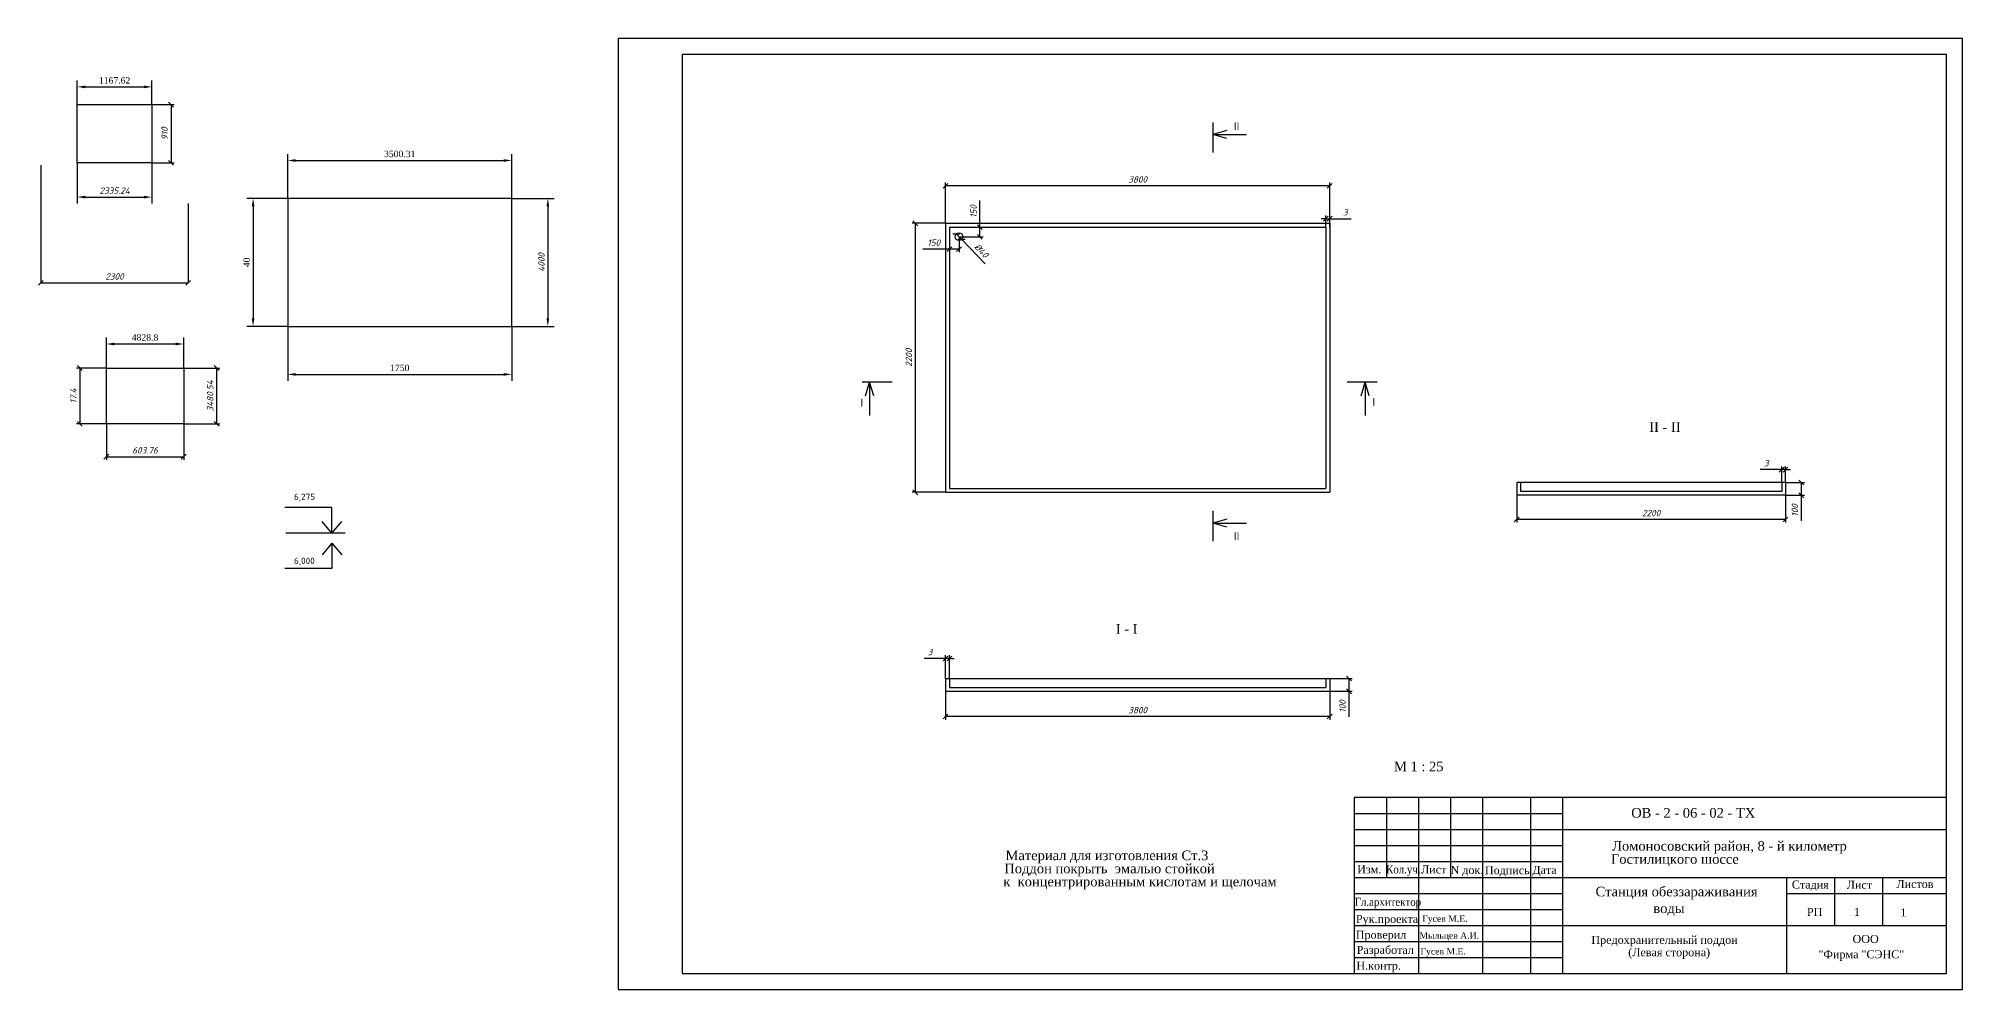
# Model space of a CAD drawing. Header units: millimetres. Extents: x -17979 to 93814, y -32242 to 30101.
# Drawn here: x -17979 to 42128, y 384 to 30084 of the extents above; entities that cross this region are included whole.
import ezdxf

# ---------------------------------------------------------------- set-up
doc = ezdxf.new("R2010")
doc.units = ezdxf.units.MM
doc.layers.add('Размеры', color=7, linetype='Continuous')
doc.styles.add('CН', font='')
doc.styles.add('СИС', font='txt.shx', dxfattribs={"oblique": 15})
doc.styles.add('СН с наклоном', font='', dxfattribs={"oblique": 15})
doc.styles.get('CН').set_extended_font_data('Times New Roman Cyr')
doc.styles.get('СН с наклоном').set_extended_font_data('Times New Roman Cyr')
doc.dimstyles.new('1 CН-1', dxfattribs={"dimscale": 0, "dimtxt": 200, "dimasz": 250, "dimexe": 200, "dimexo": 0.625, "dimgap": 100, "dimtad": 1, "dimlfac": 0.01, "dimdsep": 46, "dimtxsty": 'CН', "dimcen": 2.5, "dimclrd": 3, "dimclre": 3, "dimclrt": 7, "dimadec": 0, "dimazin": 0, "dimtm": 1e-09, "dimtfac": 1, "dimtmove": 0, "dimatfit": 3, "dimldrblk": 'NONE', "dimfxl": 0, "dimtolj": 1, "dimtzin": 0, "dimarcsym": 0})
doc.dimstyles.new('1 СИС', dxfattribs={"dimscale": 0, "dimtxt": 200, "dimasz": 150, "dimexe": 100, "dimexo": 0.625, "dimgap": 100, "dimtad": 1, "dimlfac": 0.01, "dimdsep": 46, "dimtxsty": 'СИС', "dimblk": 'OBLIQUE', "dimcen": 2.5, "dimclrd": 3, "dimclre": 3, "dimclrt": 7, "dimadec": 0, "dimazin": 0, "dimtm": 1e-09, "dimtfac": 1, "dimtmove": 0, "dimatfit": 3, "dimldrblk": 'NONE', "dimfxl": 0, "dimtolj": 1, "dimtzin": 0, "dimarcsym": 0})
doc.dimstyles.new('200 CН-1', dxfattribs={"dimscale": 0, "dimtxt": 200, "dimasz": 250, "dimexe": 200, "dimexo": 0.625, "dimgap": 100, "dimtad": 1, "dimlfac": 2, "dimdsep": 46, "dimtxsty": 'CН', "dimcen": 2.5, "dimclrd": 3, "dimclre": 3, "dimclrt": 7, "dimadec": 0, "dimazin": 0, "dimtm": 1e-09, "dimtfac": 1, "dimtmove": 0, "dimatfit": 3, "dimldrblk": 'NONE', "dimfxl": 0, "dimtolj": 1, "dimtzin": 0, "dimarcsym": 0})
doc.dimstyles.new('200 СИС', dxfattribs={"dimscale": 0, "dimtxt": 200, "dimasz": 150, "dimexe": 100, "dimexo": 0.625, "dimgap": 100, "dimtad": 1, "dimlfac": 2, "dimdsep": 46, "dimtxsty": 'СИС', "dimblk": 'OBLIQUE', "dimcen": 2.5, "dimclrd": 3, "dimclre": 3, "dimclrt": 7, "dimadec": 0, "dimazin": 0, "dimtm": 1e-09, "dimtfac": 1, "dimtmove": 0, "dimatfit": 3, "dimldrblk": 'NONE', "dimfxl": 0, "dimtolj": 1, "dimtzin": 0, "dimarcsym": 0})
doc.dimstyles.new('25 СИС', dxfattribs={"dimscale": 0, "dimtxt": 200, "dimasz": 150, "dimexe": 100, "dimexo": 0.625, "dimgap": 100, "dimtad": 1, "dimlfac": 0.25, "dimdsep": 46, "dimtxsty": 'СИС', "dimblk": 'OBLIQUE', "dimcen": 2.5, "dimclrd": 3, "dimclre": 3, "dimclrt": 7, "dimadec": 0, "dimazin": 0, "dimtm": 1e-09, "dimtfac": 1, "dimtmove": 0, "dimatfit": 3, "dimldrblk": 'NONE', "dimfxl": 0, "dimtolj": 1, "dimtzin": 0, "dimarcsym": 0})
doc.dimstyles.new('25CН-1', dxfattribs={"dimscale": 0, "dimtxt": 200, "dimasz": 250, "dimexe": 200, "dimexo": 0.625, "dimgap": 100, "dimtad": 1, "dimlfac": 0.25, "dimdsep": 46, "dimtxsty": 'CН', "dimcen": 2.5, "dimclrd": 3, "dimclre": 3, "dimclrt": 7, "dimadec": 0, "dimazin": 0, "dimtm": 1e-09, "dimtfac": 1, "dimtmove": 0, "dimatfit": 3, "dimldrblk": 'NONE', "dimfxl": 0, "dimtolj": 1, "dimtzin": 0, "dimarcsym": 0})
doc.dimstyles.new('50 CН-1', dxfattribs={"dimscale": 0, "dimtxt": 200, "dimasz": 250, "dimexe": 200, "dimexo": 0.625, "dimgap": 100, "dimtad": 1, "dimlfac": 0.5, "dimdsep": 46, "dimtxsty": 'CН', "dimcen": 2.5, "dimclrd": 3, "dimclre": 3, "dimclrt": 7, "dimadec": 0, "dimazin": 0, "dimtm": 1e-09, "dimtfac": 1, "dimtmove": 0, "dimatfit": 3, "dimldrblk": 'NONE', "dimfxl": 0, "dimtolj": 1, "dimtzin": 0, "dimarcsym": 0})
doc.dimstyles.new('50 СИС', dxfattribs={"dimscale": 0, "dimtxt": 200, "dimasz": 150, "dimexe": 100, "dimexo": 0.625, "dimgap": 100, "dimtad": 1, "dimlfac": 0.5, "dimdsep": 46, "dimtxsty": 'СИС', "dimblk": 'OBLIQUE', "dimcen": 2.5, "dimclrd": 3, "dimclre": 3, "dimclrt": 7, "dimadec": 0, "dimazin": 0, "dimtm": 1e-09, "dimtfac": 1, "dimtmove": 0, "dimatfit": 3, "dimldrblk": 'NONE', "dimfxl": 0, "dimtolj": 1, "dimtzin": 0, "dimarcsym": 0})
doc.dimstyles.new('CН-1', dxfattribs={"dimscale": 0, "dimtxt": 200, "dimasz": 250, "dimexe": 200, "dimexo": 0.625, "dimgap": 100, "dimtad": 1, "dimdsep": 46, "dimtxsty": 'СИС', "dimcen": 2.5, "dimclrd": 3, "dimclre": 3, "dimclrt": 7, "dimadec": 0, "dimazin": 0, "dimtm": 1e-09, "dimtfac": 1, "dimtmove": 0, "dimatfit": 3, "dimfxl": 0, "dimtolj": 1, "dimtzin": 0, "dimarcsym": 0})
doc.dimstyles.new('СИС', dxfattribs={"dimscale": 0, "dimtxt": 200, "dimasz": 150, "dimexe": 1.25, "dimexo": 0.625, "dimgap": 100, "dimtad": 1, "dimdsep": 46, "dimtxsty": 'СИС', "dimblk": 'OBLIQUE', "dimcen": 2.5, "dimclrd": 3, "dimclre": 3, "dimclrt": 7, "dimadec": 0, "dimazin": 0, "dimtm": 1e-09, "dimtfac": 1, "dimtmove": 0, "dimatfit": 3, "dimldrblk": 'OBLIQUE', "dimfxl": 0, "dimtolj": 1, "dimtzin": 0, "dimarcsym": 0})

# ---------------------------------------------------------------- blocks, each defined once
blk = doc.blocks.new('_OBLIQUE')
at = {"color": 0, "linetype": 'ByBlock'}
blk.add_line((-0.5, -0.5), (0.5, 0.5), dxfattribs=at)
blk = doc.blocks.new('*D3')
at = {"layer": 'Defpoints', "color": 0}
for p in [(-17904, 26131), (-13304, 24931), (-13304, 22453)]:
    blk.add_point(p, dxfattribs=at)
at = {"layer": 'Размеры', "color": 3, "lineweight": -2}
for p, q in [((-17904, 26130), (-17904, 22451)), ((-13304, 24930), (-13304, 22451)), ((-17904, 22453), (-13304, 22453))]:
    blk.add_line(p, q, dxfattribs=at)
at = {"layer": 'Размеры', "color": 3, "lineweight": -2, "xscale": 150, "yscale": 150, "zscale": 150, "rotation": 180}
blk.add_blockref('_OBLIQUE', (-17904, 22453), dxfattribs=at)
at = {"layer": 'Размеры', "color": 3, "lineweight": -2, "xscale": 150, "yscale": 150, "zscale": 150}
blk.add_blockref('_OBLIQUE', (-13304, 22453), dxfattribs=at)
at = {"layer": 'Размеры', "color": 7, "insert": (-15604, 22653), "char_height": 200, "attachment_point": 5, "style": 'СИС'}
blk.add_mtext('\\A1;2300', dxfattribs=at)
blk = doc.blocks.new('*D4')
at = {"layer": 'Defpoints', "color": 0}
for p in [(-16768, 26199), (-14433, 26199), (-14433, 25131)]:
    blk.add_point(p, dxfattribs=at)
at = {"layer": 'Размеры', "color": 3, "lineweight": -2}
for p, q in [((-16768, 26198), (-16768, 24931)), ((-14433, 26198), (-14433, 24931)), ((-16518, 25131), (-14683, 25131))]:
    blk.add_line(p, q, dxfattribs=at)
at = {"layer": 'Размеры', "color": 3}
for points in [[(-16518, 25172), (-16518, 25089), (-16768, 25131)], [(-14683, 25172), (-14683, 25089), (-14433, 25131)]]:
    blk.add_solid(points, dxfattribs=at)
at = {"layer": 'Размеры', "color": 7, "insert": (-15600, 25331), "char_height": 200, "attachment_point": 5, "style": 'СИС'}
blk.add_mtext('\\A1;2335.24', dxfattribs=at)
blk = doc.blocks.new('*D5')
at = {"layer": 'Defpoints', "color": 0}
for p in [(-14433, 28572), (-16768, 28018), (-14433, 28018)]:
    blk.add_point(p, dxfattribs=at)
at = {"layer": 'Размеры', "color": 3, "lineweight": -2}
for p, q in [((-16768, 28019), (-16768, 28772)), ((-16518, 28572), (-14683, 28572)), ((-14433, 28019), (-14433, 28772))]:
    blk.add_line(p, q, dxfattribs=at)
at = {"layer": 'Размеры', "color": 3}
for points in [[(-16518, 28613), (-16518, 28530), (-16768, 28572)], [(-14683, 28613), (-14683, 28530), (-14433, 28572)]]:
    blk.add_solid(points, dxfattribs=at)
at = {"layer": 'Размеры', "color": 7, "insert": (-15600, 28774), "char_height": 200, "attachment_point": 5, "style": 'CН'}
blk.add_mtext('\\A1;1167.62', dxfattribs=at)
blk = doc.blocks.new('_None')
blk = doc.blocks.new('*D6')
at = {"layer": 'Defpoints', "color": 0}
for p in [(-15858, 18051), (-13443, 18051), (-13443, 17023)]:
    blk.add_point(p, dxfattribs=at)
at = {"layer": 'Размеры', "color": 3, "lineweight": -2}
for p, q in [((-15858, 18050), (-15858, 16923)), ((-13443, 18050), (-13443, 16923)), ((-15858, 17023), (-13443, 17023))]:
    blk.add_line(p, q, dxfattribs=at)
at = {"layer": 'Размеры', "color": 3, "lineweight": -2, "xscale": 150, "yscale": 150, "zscale": 150, "rotation": 180}
blk.add_blockref('_OBLIQUE', (-15858, 17023), dxfattribs=at)
at = {"layer": 'Размеры', "color": 3, "lineweight": -2, "xscale": 150, "yscale": 150, "zscale": 150}
blk.add_blockref('_OBLIQUE', (-13443, 17023), dxfattribs=at)
at = {"layer": 'Размеры', "color": 7, "insert": (-14651, 17223), "char_height": 200, "attachment_point": 5, "style": 'СИС'}
blk.add_mtext('\\A1;603.76', dxfattribs=at)
blk = doc.blocks.new('*D7')
at = {"layer": 'Defpoints', "color": 0}
for p in [(-13443, 20543), (-15858, 19791), (-13443, 19791)]:
    blk.add_point(p, dxfattribs=at)
at = {"layer": 'Размеры', "color": 3, "lineweight": -2}
for p, q in [((-15858, 19792), (-15858, 20743)), ((-15608, 20543), (-13693, 20543)), ((-13443, 19792), (-13443, 20743))]:
    blk.add_line(p, q, dxfattribs=at)
at = {"layer": 'Размеры', "color": 3}
for points in [[(-15608, 20584), (-15608, 20501), (-15858, 20543)], [(-13693, 20584), (-13693, 20501), (-13443, 20543)]]:
    blk.add_solid(points, dxfattribs=at)
at = {"layer": 'Размеры', "color": 7, "insert": (-14650, 20745), "char_height": 200, "attachment_point": 5, "style": 'CН'}
blk.add_mtext('\\A1;4828.8', dxfattribs=at)
blk = doc.blocks.new('*D8')
at = {"layer": 'Defpoints', "color": 0}
for p in [(-15858, 19791), (-16689, 18051), (-15858, 18051)]:
    blk.add_point(p, dxfattribs=at)
at = {"layer": 'Размеры', "color": 3, "lineweight": -2}
for p, q in [((-15858, 19791), (-16789, 19791)), ((-16689, 19791), (-16689, 18051)), ((-15858, 18051), (-16789, 18051))]:
    blk.add_line(p, q, dxfattribs=at)
at = {"layer": 'Размеры', "color": 3, "lineweight": -2, "xscale": 150, "yscale": 150, "zscale": 150}
for p, rotation in [((-16689, 19791), 90), ((-16689, 18051), 270)]:
    blk.add_blockref('_OBLIQUE', p, dxfattribs=dict(at, rotation=rotation))
at = {"layer": 'Размеры', "color": 7, "insert": (-16889, 18921), "char_height": 200, "attachment_point": 5, "rotation": 90, "style": 'СИС'}
blk.add_mtext('\\A1;17.4', dxfattribs=at)
blk = doc.blocks.new('*D9')
at = {"layer": 'Defpoints', "color": 0}
for p in [(-10193, 21091), (-3193, 21091), (-3193, 19593)]:
    blk.add_point(p, dxfattribs=at)
at = {"layer": 'Размеры', "color": 3, "lineweight": -2}
for p, q in [((-10193, 21090), (-10193, 19393)), ((-3193, 21090), (-3193, 19393)), ((-9943, 19593), (-3443, 19593))]:
    blk.add_line(p, q, dxfattribs=at)
at = {"layer": 'Размеры', "color": 3}
for points in [[(-9943, 19635), (-9943, 19552), (-10193, 19593)], [(-3443, 19635), (-3443, 19552), (-3193, 19593)]]:
    blk.add_solid(points, dxfattribs=at)
at = {"layer": 'Размеры', "color": 7, "insert": (-6693, 19795), "char_height": 200, "attachment_point": 5, "style": 'CН'}
blk.add_mtext('\\A1;1750', dxfattribs=at)
blk = doc.blocks.new('*D10')
at = {"layer": 'Defpoints', "color": 0}
for p in [(-13443, 19791), (-13443, 18051), (-12414, 18051)]:
    blk.add_point(p, dxfattribs=at)
at = {"layer": 'Размеры', "color": 3, "lineweight": -2}
for p, q in [((-13442, 19791), (-12314, 19791)), ((-12414, 19791), (-12414, 18051)), ((-13442, 18051), (-12314, 18051))]:
    blk.add_line(p, q, dxfattribs=at)
at = {"layer": 'Размеры', "color": 3, "lineweight": -2, "xscale": 150, "yscale": 150, "zscale": 150}
for p, rotation in [((-12414, 19791), 90), ((-12414, 18051), 270)]:
    blk.add_blockref('_OBLIQUE', p, dxfattribs=dict(at, rotation=rotation))
at = {"layer": 'Размеры', "color": 7, "insert": (-12614, 18921), "char_height": 200, "attachment_point": 5, "rotation": 90, "style": 'СИС'}
blk.add_mtext('\\A1;3480.54', dxfattribs=at)
blk = doc.blocks.new('*D11')
at = {"layer": 'Defpoints', "color": 0}
for p in [(-3193, 26274), (-10193, 25091), (-3193, 25091)]:
    blk.add_point(p, dxfattribs=at)
at = {"layer": 'Размеры', "color": 3, "lineweight": -2}
for p, q in [((-10193, 25092), (-10193, 26474)), ((-3193, 25092), (-3193, 26474)), ((-9943, 26274), (-3443, 26274))]:
    blk.add_line(p, q, dxfattribs=at)
at = {"layer": 'Размеры', "color": 3}
for points in [[(-9943, 26315), (-9943, 26232), (-10193, 26274)], [(-3443, 26315), (-3443, 26232), (-3193, 26274)]]:
    blk.add_solid(points, dxfattribs=at)
at = {"layer": 'Размеры', "color": 7, "insert": (-6693, 26476), "char_height": 200, "attachment_point": 5, "style": 'CН'}
blk.add_mtext('\\A1;3500.31', dxfattribs=at)
blk = doc.blocks.new('*D12')
at = {"layer": 'Defpoints', "color": 0}
for p in [(-10193, 25091), (-11274, 21091), (-10193, 21091)]:
    blk.add_point(p, dxfattribs=at)
at = {"layer": 'Размеры', "color": 3, "lineweight": -2}
for p, q in [((-10194, 25091), (-11474, 25091)), ((-11274, 24841), (-11274, 21341)), ((-10194, 21091), (-11474, 21091))]:
    blk.add_line(p, q, dxfattribs=at)
at = {"layer": 'Размеры', "color": 3}
for points in [[(-11316, 24841), (-11233, 24841), (-11274, 25091)], [(-11316, 21341), (-11233, 21341), (-11274, 21091)]]:
    blk.add_solid(points, dxfattribs=at)
at = {"layer": 'Размеры', "color": 7, "insert": (-11476, 23091), "char_height": 200, "attachment_point": 5, "rotation": 90, "style": 'CН'}
blk.add_mtext('\\A1;40', dxfattribs=at)
blk = doc.blocks.new('*D13')
at = {"layer": 'Defpoints', "color": 0}
for p in [(-14433, 28019), (-14433, 26199), (-13839, 26199)]:
    blk.add_point(p, dxfattribs=at)
at = {"layer": 'Размеры', "color": 3, "lineweight": -2}
for p, q in [((-14432, 28019), (-13739, 28019)), ((-13839, 28019), (-13839, 26199)), ((-14432, 26199), (-13739, 26199))]:
    blk.add_line(p, q, dxfattribs=at)
at = {"layer": 'Размеры', "color": 3, "lineweight": -2, "xscale": 150, "yscale": 150, "zscale": 150}
for p, rotation in [((-13839, 28019), 90), ((-13839, 26199), 270)]:
    blk.add_blockref('_OBLIQUE', p, dxfattribs=dict(at, rotation=rotation))
at = {"layer": 'Размеры', "color": 7, "insert": (-14039, 27109), "char_height": 200, "attachment_point": 5, "rotation": 90, "style": 'СИС'}
blk.add_mtext('\\A1;910', dxfattribs=at)
blk = doc.blocks.new('*D14')
at = {"layer": 'Defpoints', "color": 0}
for p in [(-3193, 25091), (-3193, 21091), (-2067, 21091)]:
    blk.add_point(p, dxfattribs=at)
at = {"layer": 'Размеры', "color": 3, "lineweight": -2}
for p, q in [((-3193, 25091), (-1867, 25091)), ((-2067, 24841), (-2067, 21341)), ((-3193, 21091), (-1867, 21091))]:
    blk.add_line(p, q, dxfattribs=at)
at = {"layer": 'Размеры', "color": 3}
for points in [[(-2108, 24841), (-2025, 24841), (-2067, 25091)], [(-2108, 21341), (-2025, 21341), (-2067, 21091)]]:
    blk.add_solid(points, dxfattribs=at)
at = {"layer": 'Размеры', "color": 7, "insert": (-2267, 23091), "char_height": 200, "attachment_point": 5, "rotation": 90, "style": 'СИС'}
blk.add_mtext('\\A1;4000', dxfattribs=at)
blk = doc.blocks.new('*D15')
at = {"color": 3, "lineweight": -2}
for p, q in [((10359, 24313), (10359, 25583)), ((22359, 25483), (10359, 25483)), ((22359, 24313), (22359, 25583))]:
    blk.add_line(p, q, dxfattribs=at)
at = {"layer": 'Defpoints', "color": 0}
for p in [(10359, 25483), (10359, 24312), (22359, 24312)]:
    blk.add_point(p, dxfattribs=at)
at = {"color": 3, "lineweight": -2, "xscale": 150, "yscale": 150, "zscale": 150, "rotation": 180}
blk.add_blockref('_OBLIQUE', (10359, 25483), dxfattribs=at)
at = {"color": 3, "lineweight": -2, "xscale": 150, "yscale": 150, "zscale": 150}
blk.add_blockref('_OBLIQUE', (22359, 25483), dxfattribs=at)
at = {"color": 7, "insert": (16359, 25683), "char_height": 200, "attachment_point": 5, "style": 'СИС'}
blk.add_mtext('\\A1;3800', dxfattribs=at)
blk = doc.blocks.new('*D16')
at = {"color": 3, "lineweight": -2}
for p, q in [((22239, 24456), (22089, 24456)), ((22239, 24193), (22239, 24556)), ((22239, 24456), (22359, 24456)), ((22359, 24193), (22359, 24556)), ((22359, 24456), (23028, 24456))]:
    blk.add_line(p, q, dxfattribs=at)
at = {"layer": 'Defpoints', "color": 0}
for p in [(22239, 24192), (22359, 24456), (22359, 24192)]:
    blk.add_point(p, dxfattribs=at)
at = {"color": 3, "lineweight": -2, "xscale": 150, "yscale": 150, "zscale": 150}
blk.add_blockref('_OBLIQUE', (22239, 24456), dxfattribs=at)
at = {"color": 3, "lineweight": -2, "xscale": 150, "yscale": 150, "zscale": 150, "rotation": 180}
blk.add_blockref('_OBLIQUE', (22359, 24456), dxfattribs=at)
at = {"color": 7, "insert": (22843, 24656), "char_height": 200, "attachment_point": 5, "style": 'СИС'}
blk.add_mtext('\\A1;3', dxfattribs=at)
blk = doc.blocks.new('*D17')
at = {"color": 3, "lineweight": -2}
for p, q in [((36601, 16217), (37192, 16217)), ((36601, 15817), (37192, 15817)), ((37092, 16217), (37092, 15817)), ((37092, 15817), (37092, 15022))]:
    blk.add_line(p, q, dxfattribs=at)
at = {"layer": 'Defpoints', "color": 0}
for p in [(36600, 16217), (36600, 15817), (37092, 15817)]:
    blk.add_point(p, dxfattribs=at)
at = {"color": 3, "lineweight": -2, "xscale": 150, "yscale": 150, "zscale": 150}
for p, rotation in [((37092, 16217), 90), ((37092, 15817), 270)]:
    blk.add_blockref('_OBLIQUE', p, dxfattribs=dict(at, rotation=rotation))
at = {"color": 7, "insert": (36892, 15345), "char_height": 200, "attachment_point": 5, "rotation": 90, "style": 'СИС'}
blk.add_mtext('\\A1;100', dxfattribs=at)
blk = doc.blocks.new('*D18')
at = {"color": 3, "lineweight": -2}
for p, q in [((28200, 15816), (28200, 14963)), ((36601, 15816), (36601, 14963)), ((36601, 15063), (28200, 15063))]:
    blk.add_line(p, q, dxfattribs=at)
at = {"layer": 'Defpoints', "color": 0}
for p in [(28200, 15817), (36601, 15817), (28200, 15063)]:
    blk.add_point(p, dxfattribs=at)
at = {"color": 3, "lineweight": -2, "xscale": 150, "yscale": 150, "zscale": 150, "rotation": 180}
blk.add_blockref('_OBLIQUE', (28200, 15063), dxfattribs=at)
at = {"color": 3, "lineweight": -2, "xscale": 150, "yscale": 150, "zscale": 150}
blk.add_blockref('_OBLIQUE', (36601, 15063), dxfattribs=at)
at = {"color": 7, "insert": (32400, 15263), "char_height": 200, "attachment_point": 5, "style": 'СИС'}
blk.add_mtext('\\A1;2200', dxfattribs=at)
blk = doc.blocks.new('*D19')
at = {"color": 3, "lineweight": -2}
for p, q in [((36480, 16620), (35811, 16620)), ((36480, 16217), (36480, 16720)), ((36601, 16620), (36480, 16620)), ((36601, 16217), (36601, 16720)), ((36601, 16620), (36751, 16620))]:
    blk.add_line(p, q, dxfattribs=at)
at = {"layer": 'Defpoints', "color": 0}
for p in [(36480, 16620), (36480, 16217), (36601, 16217)]:
    blk.add_point(p, dxfattribs=at)
at = {"color": 3, "lineweight": -2, "xscale": 150, "yscale": 150, "zscale": 150}
blk.add_blockref('_OBLIQUE', (36480, 16620), dxfattribs=at)
at = {"color": 3, "lineweight": -2, "xscale": 150, "yscale": 150, "zscale": 150, "rotation": 180}
blk.add_blockref('_OBLIQUE', (36601, 16620), dxfattribs=at)
at = {"color": 7, "insert": (35995, 16820), "char_height": 200, "attachment_point": 5, "style": 'СИС'}
blk.add_mtext('\\A1;3', dxfattribs=at)
blk = doc.blocks.new('*D20')
at = {"color": 3, "lineweight": -2}
for p, q in [((10359, 9695), (10359, 8809)), ((22359, 9695), (22359, 8809)), ((22359, 8909), (10359, 8909))]:
    blk.add_line(p, q, dxfattribs=at)
at = {"layer": 'Defpoints', "color": 0}
for p in [(10359, 9696), (22359, 9696), (10359, 8909)]:
    blk.add_point(p, dxfattribs=at)
at = {"color": 3, "lineweight": -2, "xscale": 150, "yscale": 150, "zscale": 150, "rotation": 180}
blk.add_blockref('_OBLIQUE', (10359, 8909), dxfattribs=at)
at = {"color": 3, "lineweight": -2, "xscale": 150, "yscale": 150, "zscale": 150}
blk.add_blockref('_OBLIQUE', (22359, 8909), dxfattribs=at)
at = {"color": 7, "insert": (16359, 9109), "char_height": 200, "attachment_point": 5, "style": 'СИС'}
blk.add_mtext('\\A1;3800', dxfattribs=at)
blk = doc.blocks.new('*D21')
at = {"color": 3, "lineweight": -2}
for p, q in [((22359, 10096), (23061, 10096)), ((22359, 9696), (23061, 9696)), ((22961, 10096), (22961, 9696)), ((22961, 9696), (22961, 8901))]:
    blk.add_line(p, q, dxfattribs=at)
at = {"layer": 'Defpoints', "color": 0}
for p in [(22359, 10096), (22359, 9696), (22961, 9696)]:
    blk.add_point(p, dxfattribs=at)
at = {"color": 3, "lineweight": -2, "xscale": 150, "yscale": 150, "zscale": 150}
for p, rotation in [((22961, 10096), 90), ((22961, 9696), 270)]:
    blk.add_blockref('_OBLIQUE', p, dxfattribs=dict(at, rotation=rotation))
at = {"color": 7, "insert": (22761, 9223), "char_height": 200, "attachment_point": 5, "rotation": 90, "style": 'СИС'}
blk.add_mtext('\\A1;100', dxfattribs=at)
blk = doc.blocks.new('*D22')
at = {"color": 3, "lineweight": -2}
for p, q in [((10359, 10096), (10359, 10821)), ((10479, 10096), (10479, 10821)), ((10359, 10721), (9690, 10721)), ((10479, 10721), (10359, 10721)), ((10479, 10721), (10629, 10721))]:
    blk.add_line(p, q, dxfattribs=at)
at = {"layer": 'Defpoints', "color": 0}
for p in [(10359, 10721), (10359, 10096), (10479, 10096)]:
    blk.add_point(p, dxfattribs=at)
at = {"color": 3, "lineweight": -2, "xscale": 150, "yscale": 150, "zscale": 150}
blk.add_blockref('_OBLIQUE', (10359, 10721), dxfattribs=at)
at = {"color": 3, "lineweight": -2, "xscale": 150, "yscale": 150, "zscale": 150, "rotation": 180}
blk.add_blockref('_OBLIQUE', (10479, 10721), dxfattribs=at)
at = {"color": 7, "insert": (9874, 10921), "char_height": 200, "attachment_point": 5, "style": 'СИС'}
blk.add_mtext('\\A1;3', dxfattribs=at)
blk = doc.blocks.new('*D23')
at = {"color": 3, "lineweight": -2}
for p, q in [((10358, 24312), (9312, 24312)), ((9412, 24312), (9412, 15912)), ((10358, 15912), (9312, 15912))]:
    blk.add_line(p, q, dxfattribs=at)
at = {"layer": 'Defpoints', "color": 0}
for p in [(10359, 24312), (9412, 15912), (10359, 15912)]:
    blk.add_point(p, dxfattribs=at)
at = {"color": 3, "lineweight": -2, "xscale": 150, "yscale": 150, "zscale": 150}
for p, rotation in [((9412, 24312), 90), ((9412, 15912), 270)]:
    blk.add_blockref('_OBLIQUE', p, dxfattribs=dict(at, rotation=rotation))
at = {"color": 7, "insert": (9212, 20112), "char_height": 200, "attachment_point": 5, "rotation": 90, "style": 'СИС'}
blk.add_mtext('\\A1;2200', dxfattribs=at)
blk = doc.blocks.new('*D41')
at = {"color": 3, "lineweight": -2}
for p, q in [((10479, 23507), (9651, 23507)), ((10479, 23892), (10479, 23407)), ((10779, 23507), (10479, 23507)), ((10779, 23892), (10779, 23407))]:
    blk.add_line(p, q, dxfattribs=at)
at = {"layer": 'Defpoints', "color": 0}
for p in [(10479, 23892), (10479, 23507), (10779, 23892)]:
    blk.add_point(p, dxfattribs=at)
at = {"color": 3, "lineweight": -2, "xscale": 150, "yscale": 150, "zscale": 150, "rotation": 180}
blk.add_blockref('_OBLIQUE', (10479, 23507), dxfattribs=at)
at = {"color": 3, "lineweight": -2, "xscale": 150, "yscale": 150, "zscale": 150}
blk.add_blockref('_OBLIQUE', (10779, 23507), dxfattribs=at)
at = {"color": 7, "insert": (9990, 23707), "char_height": 200, "attachment_point": 5, "style": 'СИС'}
blk.add_mtext('\\A1;150', dxfattribs=at)
blk = doc.blocks.new('*D42')
at = {"color": 3, "lineweight": -2}
for p, q in [((11432, 24192), (11432, 25020)), ((10779, 24192), (11532, 24192)), ((11432, 23892), (11432, 24192)), ((10779, 23892), (11532, 23892))]:
    blk.add_line(p, q, dxfattribs=at)
at = {"layer": 'Defpoints', "color": 0}
for p in [(10779, 24192), (11432, 24192), (10779, 23892)]:
    blk.add_point(p, dxfattribs=at)
at = {"color": 3, "lineweight": -2, "xscale": 150, "yscale": 150, "zscale": 150}
for p, rotation in [((11432, 24192), 90), ((11432, 23892), 270)]:
    blk.add_blockref('_OBLIQUE', p, dxfattribs=dict(at, rotation=rotation))
at = {"color": 7, "insert": (11232, 24681), "char_height": 200, "attachment_point": 5, "rotation": 90, "style": 'СИС'}
blk.add_mtext('\\A1;150', dxfattribs=at)
blk = doc.blocks.new('*D43')
at = {"color": 3, "lineweight": -2}
for p in [(10694, 23980), (11597, 23047)]:
    blk.add_line(p, (10863, 23805), dxfattribs=at)
at = {"layer": 'Defpoints', "color": 0}
for p in [(10694, 23980), (10863, 23805)]:
    blk.add_point(p, dxfattribs=at)
at = {"color": 3, "lineweight": -2, "xscale": 150, "yscale": 150, "zscale": 150}
for p, rotation in [((10694, 23980), 314.0740343886925), ((10863, 23805), 134.0740343886925)]:
    blk.add_blockref('_OBLIQUE', p, dxfattribs=dict(at, rotation=rotation))
at = {"color": 7, "insert": (11478, 23458), "char_height": 200, "attachment_point": 5, "rotation": 314.07403, "style": 'СИС'}
blk.add_mtext('\\A1;%%c40', dxfattribs=at)

msp = doc.modelspace()

# ---------------------------------------------------------------- linework, layer by layer
for p, q in [((42127.9966, 30083.5571), (127.9966, 30083.5571)), ((127.9966, 30083.5571), (127.9966, 383.5571)), ((42127.9966, 383.5571), (42127.9966, 30083.5571)), ((2127.9966, 29583.5571), (2127.9966, 883.5571)), ((41627.9966, 29583.5571), (2127.9966, 29583.5571)), ((41627.9966, 883.5571), (41627.9966, 29583.5571)), ((10358.8457, 24312.4184), (10358.8457, 15912.4184)), ((10358.8457, 24312.4184), (22358.8457, 24312.4184)), ((10478.8457, 24192.4184), (10478.8457, 16032.4184)), ((10478.8457, 24192.4184), (22238.8457, 24192.4184)), ((22238.8457, 24192.4184), (22238.8457, 16032.4184)), ((22358.8457, 24312.4184), (22358.8457, 15912.4184)), ((10358.8457, 15912.4184), (22358.8457, 15912.4184)), ((10478.8457, 16032.4184), (22238.8457, 16032.4184)), ((28199.9301, 16216.8511), (28199.9301, 15816.8511)), ((36599.9301, 16216.8511), (28199.9301, 16216.8511)), ((36599.9301, 15816.8511), (28199.9301, 15816.8511)), ((28319.9301, 16216.8511), (28319.9301, 15936.8511)), ((36479.9301, 15936.8511), (28319.9301, 15936.8511)), ((36479.9301, 16216.8511), (36479.9301, 15936.8511)), ((36599.9301, 16216.8511), (36599.9301, 15816.8511)), ((10358.8457, 10095.5567), (10358.8457, 9695.5567)), ((10358.8457, 10095.5567), (22358.8457, 10095.5567)), ((10358.8457, 9695.5567), (22358.8457, 9695.5567)), ((10478.8457, 10095.5567), (10478.8457, 9815.5567)), ((10478.8457, 9815.5567), (22238.8457, 9815.5567)), ((22238.8457, 10095.5567), (22238.8457, 9815.5567)), ((22358.8457, 10095.5567), (22358.8457, 9695.5567)), ((41627.9966, 6383.5571), (23127.9966, 6383.5571)), ((23127.9966, 6383.5571), (23127.9966, 883.5571)), ((24127.9966, 6383.5571), (24127.9966, 3883.5571)), ((25127.9966, 6383.5571), (25127.9966, 883.5571)), ((26127.9966, 6383.5571), (26127.9966, 3883.5571)), ((27127.9966, 6383.5571), (27127.9966, 883.5571)), ((28627.9966, 6383.5571), (28627.9966, 883.5571)), ((29627.9966, 6383.5571), (29627.9966, 883.5571)), ((23127.9966, 5883.5571), (29627.9966, 5883.5571)), ((23127.9966, 5383.5571), (41627.9966, 5383.5571)), ((23127.9966, 4883.5571), (29627.9966, 4883.5571)), ((23127.9966, 4383.5571), (29627.9966, 4383.5571)), ((23127.9966, 3883.5571), (41627.9966, 3883.5571)), ((36627.9966, 3883.5571), (36627.9966, 883.5571)), ((38127.9966, 3883.5571), (38127.9966, 2383.5571)), ((39627.9966, 3883.5571), (39627.9966, 2383.5571)), ((23127.9966, 3383.5571), (29627.9966, 3383.5571)), ((36627.9966, 3383.5571), (41627.9966, 3383.5571)), ((23127.9966, 2883.5571), (29627.9966, 2883.5571)), ((23127.9966, 2383.5571), (41627.9966, 2383.5571)), ((23127.9966, 1883.5571), (29627.9966, 1883.5571)), ((23127.9966, 1383.5571), (29627.9966, 1383.5571)), ((2127.9966, 883.5571), (41627.9966, 883.5571)), ((127.9966, 383.5571), (42127.9966, 383.5571))]:
    msp.add_line(p, q)
at = {"color": 1}
for p, q in [((18711.0306, 27464.4645), (18711.0306, 26522.9444)), ((8690.3433, 19355.4689), (7748.8233, 19355.4689)), ((23844.6559, 19355.4689), (22903.1358, 19355.4689)), ((18711.0306, 15329.8065), (18711.0306, 14388.2865))]:
    msp.add_line(p, q, dxfattribs=at)
at = {"color": 1, "ltscale": 100}
for p, q in [((19143.7831, 27210.664), (18711.0306, 27085.1121)), ((18711.0306, 27085.1121), (19760.0478, 27085.1121)), ((19143.7831, 26959.5602), (18711.0306, 27085.1121)), ((7861.192, 18922.7164), (7986.7439, 19355.4689)), ((7986.7439, 19355.4689), (7986.7439, 18306.4517)), ((8112.2958, 18922.7164), (7986.7439, 19355.4689)), ((23339.7516, 18922.7164), (23465.3035, 19355.4689)), ((23465.3035, 19355.4689), (23465.3035, 18306.4517)), ((23590.8554, 18922.7164), (23465.3035, 19355.4689)), ((19143.7831, 15076.0061), (18711.0306, 14950.4541)), ((18711.0306, 14950.4541), (19760.0478, 14950.4541)), ((19143.7831, 14824.9022), (18711.0306, 14950.4541))]:
    msp.add_line(p, q, dxfattribs=at)
at = {"linetype": 'Continuous', "ltscale": 50}
for p, q in [((-8812.9539, 15431.7243), (-10282.7521, 15431.7243)), ((-8812.9539, 14633.8301), (-8812.9539, 15431.7243)), ((-8812.9539, 14633.8301), (-9120.3611, 14997.8835)), ((-8812.9539, 14633.8301), (-8505.5466, 14997.8835)), ((-8812.9539, 14325.2879), (-9120.3611, 13961.2346)), ((-8812.9539, 14325.2879), (-8812.9539, 13527.3937)), ((-8812.9539, 14325.2879), (-8505.5466, 13961.2346)), ((-8812.9539, 13527.3937), (-10282.7521, 13527.3937))]:
    msp.add_line(p, q, dxfattribs=at)
at = {"color": 3, "linetype": 'Continuous', "ltscale": 50}
msp.add_line((-8397.5762, 14633.8301), (-10250.7999, 14633.8301), dxfattribs=at)
for points in [[(-10193.272, 25091.0126), (-10193.272, 21091.0126), (-3193.272, 21091.0126), (-3193.272, 25091.0126)], [(-15857.509, 19791.2207), (-13443.1074, 19791.2207), (-13443.1074, 18050.9497), (-15857.509, 18050.9497)]]:
    msp.add_lwpolyline(points, close=True)
msp.add_circle((10778.8457, 23892.4184), 121.3172)
at = {"layer": 'Размеры'}
msp.add_lwpolyline([(-16767.8572, 28017.9563), (-14432.6163, 28017.9563), (-14432.6163, 26198.5821), (-16767.8572, 26198.5821)], close=True, dxfattribs=at)

# ---------------------------------------------------------------- texts
at = {"style": 'СИС'}
for p in [(19534.7607, 27470.5149), (19534.7607, 14667.817)]:
    msp.add_text('II', height=250, rotation=180, dxfattribs=at).set_placement(p)
for s, height, style, p in [('I', 250, 'СИС', (7698.1131, 18588.3165)), ('I', 250, 'СИС', (23694.2444, 18604.7394)), ('II - II', 300, 'CН', (32341.012, 17796.6647)), ('6,275', 200, 'СИС', (-9997.9068, 15671.6597)), ('6,000', 200, 'СИС', (-9997.9068, 13671.3393)), ('I - I', 300, 'CН', (15675.5856, 11496.1991)), ('М 1 : 25', 300, 'CН', (24365.7642, 7198.6802)), ('ОВ - 2 - 06 - 02 - ТХ', 300, 'CН', (31778.8414, 5751.1898)), ('Ломоносовский район, 8 - й километр', 300, 'CН', (31181.5917, 4718.9432)), ('Поддон покрыть  эмалью стойкой', 300, 'CН', (12194.2145, 4012.9352)), ('Материал для изготовления Ст.3', 300, 'CН', (12231.5426, 4423.3467)), ('Изм.', 250, 'CН', (23216.5721, 4009.5079)), ('Лист', 250, 'CН', (25211.3124, 4007.1878)), ('N док.', 250, 'CН', (26134.0486, 3990.8364)), ('Подпись', 250, 'CН', (27207.1465, 3983.8514)), ('Дата', 250, 'CН', (28690.42, 3993.9259)), ('Гостилицкого шоссе', 300, 'CН', (31144.2636, 4308.5318)), ('к  концентрированным кислотам и щелочам', 300, 'CН', (12163.2953, 3604.7718)), ('Станция обеззараживания', 300, 'СН с наклоном', (30664.7042, 3293.2181)), ('Стадия', 250, 'CН', (36796.8827, 3536.4204)), ('Лист', 250, 'CН', (38511.2038, 3528.8413)), ('Листов', 250, 'CН', (40062.2911, 3552.5222)), ('Рук.проекта', 250, 'CН', (23178.5573, 2461.6034)), ('Гусев М.Е.', 200, 'CН', (25248.343, 2498.0502)), ('воды', 300, 'СН с наклоном', (32468.8961, 2770.8766)), ('РП', 250, 'CН', (37267.5627, 2681.5829)), ('1', 250, 'CН', (38735.8015, 2681.5829)), ('1', 250, 'CН', (40186.3508, 2663.9017)), ('Проверил', 250, 'CН', (23174.2832, 1969.6454)), ('Мыльцев А.И.', 200, 'CН', (25162.0179, 1969.6454)), ('Предохранительный поддон', 250, 'CН', (30533.8507, 1809.6606)), ('ООО', 250, 'CН', (38691.5957, 1837.7248)), ('Н.контр.', 250, 'CН', (23192.5193, 1003.9398)), ('Разработал', 250, 'CН', (23201.6373, 1495.903)), ('Гусев М.Е.', 200, 'CН', (25193.6348, 1477.6822)), ('(Левая сторона)', 250, 'CН', (31684.8789, 1422.1328)), ('"Фирма "СЭНС"', 250, 'CН', (37628.3, 1360.2041))]:
    msp.add_text(s, height=height, dxfattribs=dict(style=style)).set_placement(p)
at = {"style": 'CН', "width": 0.9}
for s, p in [('Кол.уч.', (24121.0826, 4009.5079)), ('Гл.архитектор', (23138.5971, 2996.6794))]:
    msp.add_text(s, height=250, dxfattribs=at).set_placement(p)

# ---------------------------------------------------------------- dimensions: what is measured, and where the dimension line sits
for base, p1, p2, text, picture, middle in [((10358.8457, 25483.3189), (22358.8457, 24312.4184), (10358.8457, 24312.4184), '3800', '*D15', (16358.8457, 25683.3189)), ((22358.8457, 24455.5171), (22238.8457, 24192.4184), (22358.8457, 24192.4184), '3', '*D16', (22843.3756, 24655.5171)), ((36479.9301, 16619.6131), (36600.5551, 16216.8511), (36479.9301, 16216.8511), '3', '*D19', (35995.4002, 16819.6131)), ((10358.8457, 10721.098), (10478.8457, 10095.5567), (10358.8457, 10095.5567), '3', '*D22', (9874.3158, 10921.098)), ((10358.8457, 8908.6351), (22358.8457, 9695.5567), (10358.8457, 9695.5567), '3800', '*D20', (16358.8457, 9108.6351))]:
    dim = msp.add_linear_dim(base=base, p1=p1, p2=p2, text=text, dimstyle='25 СИС', override={"dimscale": 1})
    dim.commit()
    dim.dimension.update_dxf_attribs({"geometry": picture, "text_midpoint": middle})
for base, p1, p2, text, dimstyle, picture, middle in [((11431.5302, 24192.4184), (10778.8457, 23891.7934), (10778.8457, 24192.4184), '150', '50 СИС', '*D42', (11231.5302, 24681.4141)), ((9411.9455, 15912.4184), (10358.8457, 24312.4184), (10358.8457, 15912.4184), '2200', '25 СИС', '*D23', (9211.9455, 20112.4184))]:
    dim = msp.add_linear_dim(base=base, p1=p1, p2=p2, angle=90, text=text, dimstyle=dimstyle, override={"dimscale": 1})
    dim.commit()
    dim.dimension.update_dxf_attribs({"geometry": picture, "text_midpoint": middle})
dim = msp.add_linear_dim(base=(10478.8457, 23506.7802), p1=(10778.8457, 23892.4184), p2=(10478.8457, 23892.4184), dimstyle='50 СИС', override={"dimscale": 1})
dim.commit()
dim.dimension.update_dxf_attribs({"geometry": '*D41', "text_midpoint": (9989.8499, 23706.7802)})
dim = msp.add_diameter_dim_2p(p1=(10694.459, 23979.5777), p2=(10863.2324, 23805.2591), text='%%c40', dimstyle='50 СИС', override={"dimscale": 1})
dim.commit()
dim.dimension.update_dxf_attribs({"geometry": '*D43', "text_midpoint": (11478.1068, 23457.709)})
dim = msp.add_linear_dim(base=(37092.3306, 15816.8511), p1=(36599.9301, 16216.8511), p2=(36599.9301, 15816.8511), angle=90, dimstyle='25 СИС', override={"dimscale": 1})
dim.commit()
dim.dimension.update_dxf_attribs({"geometry": '*D17', "text_midpoint": (37092.3306, 15344.522), "dimtype": 160})
dim = msp.add_linear_dim(base=(28199.9301, 15062.9695), p1=(36600.5551, 15816.8511), p2=(28199.9301, 15816.8511), text='2200', dimstyle='25 СИС', override={"dimscale": 1})
dim.commit()
dim.dimension.update_dxf_attribs({"geometry": '*D18', "text_midpoint": (32400.2426, 15062.9695), "dimtype": 160})
dim = msp.add_linear_dim(base=(22960.6997, 9695.5567), p1=(22358.8457, 10095.5567), p2=(22358.8457, 9695.5567), angle=90, dimstyle='25 СИС', override={"dimscale": 1})
dim.commit()
dim.dimension.update_dxf_attribs({"geometry": '*D21', "text_midpoint": (22760.6997, 9223.2276)})
at = {"layer": 'Размеры'}
for base, p1, p2, dimstyle, picture, middle in [((-14432.6163, 28571.6789), (-16767.8572, 28017.9563), (-14432.6163, 28017.9563), '50 CН-1', '*D5', (-15600.2368, 28773.6977)), ((-3192.647, 26273.8292), (-10193.272, 25091.0126), (-3192.647, 25091.0126), '50 CН-1', '*D11', (-6692.9595, 26475.848)), ((-14432.6163, 25130.6886), (-16767.8572, 26198.5821), (-14432.6163, 26198.5821), 'CН-1', '*D4', (-15600.2368, 25330.6886)), ((-3193.272, 19593.4626), (-10193.272, 21091.0126), (-3193.272, 21091.0126), '25CН-1', '*D9', (-6693.272, 19795.4814)), ((-13443.1074, 20542.7014), (-15857.509, 19791.2207), (-13443.1074, 19791.2207), '200 CН-1', '*D7', (-14650.3082, 20744.7201)), ((-13443.1074, 17022.6078), (-15858.134, 18050.9497), (-13443.1074, 18050.9497), '25 СИС', '*D6', (-14650.6207, 17222.6078))]:
    dim = msp.add_linear_dim(base=base, p1=p1, p2=p2, dimstyle=dimstyle, override={"dimscale": 1}, dxfattribs=at)
    dim.commit()
    dim.dimension.update_dxf_attribs({"geometry": picture, "text_midpoint": middle})
for base, p1, p2, dimstyle, picture, middle in [((-13838.9109, 26198.5821), (-14432.6163, 28018.5813), (-14432.6163, 26198.5821), '50 СИС', '*D13', (-14038.9109, 27108.5817)), ((-11274.2163, 21091.0126), (-10193.272, 25091.0126), (-10193.272, 21091.0126), '1 CН-1', '*D12', (-11475.9466, 23091.0126)), ((-2066.7926, 21091.0126), (-3193.272, 25091.0126), (-3193.272, 21091.0126), 'CН-1', '*D14', (-2266.7926, 23091.0126)), ((-16688.6965, 18050.9497), (-15857.509, 19791.2207), (-15857.509, 18050.9497), '1 СИС', '*D8', (-16888.6965, 18921.0852)), ((-12414.0181, 18050.9497), (-13443.1074, 19791.2207), (-13443.1074, 18050.9497), '200 СИС', '*D10', (-12614.0181, 18921.0852))]:
    dim = msp.add_linear_dim(base=base, p1=p1, p2=p2, angle=90, dimstyle=dimstyle, override={"dimscale": 1}, dxfattribs=at)
    dim.commit()
    dim.dimension.update_dxf_attribs({"geometry": picture, "text_midpoint": middle})
at = {"layer": 'Размеры', "color": 1, "ltscale": 100}
dim = msp.add_linear_dim(base=(-13303.928, 22452.7374), p1=(-17903.928, 26130.5839), p2=(-13303.928, 24930.5839), text='2300', dimstyle='СИС', override={"dimscale": 1}, dxfattribs=at)
dim.commit()
dim.dimension.update_dxf_attribs({"geometry": '*D3', "text_midpoint": (-15603.928, 22652.7374)})

doc.saveas('drawing.dxf')
